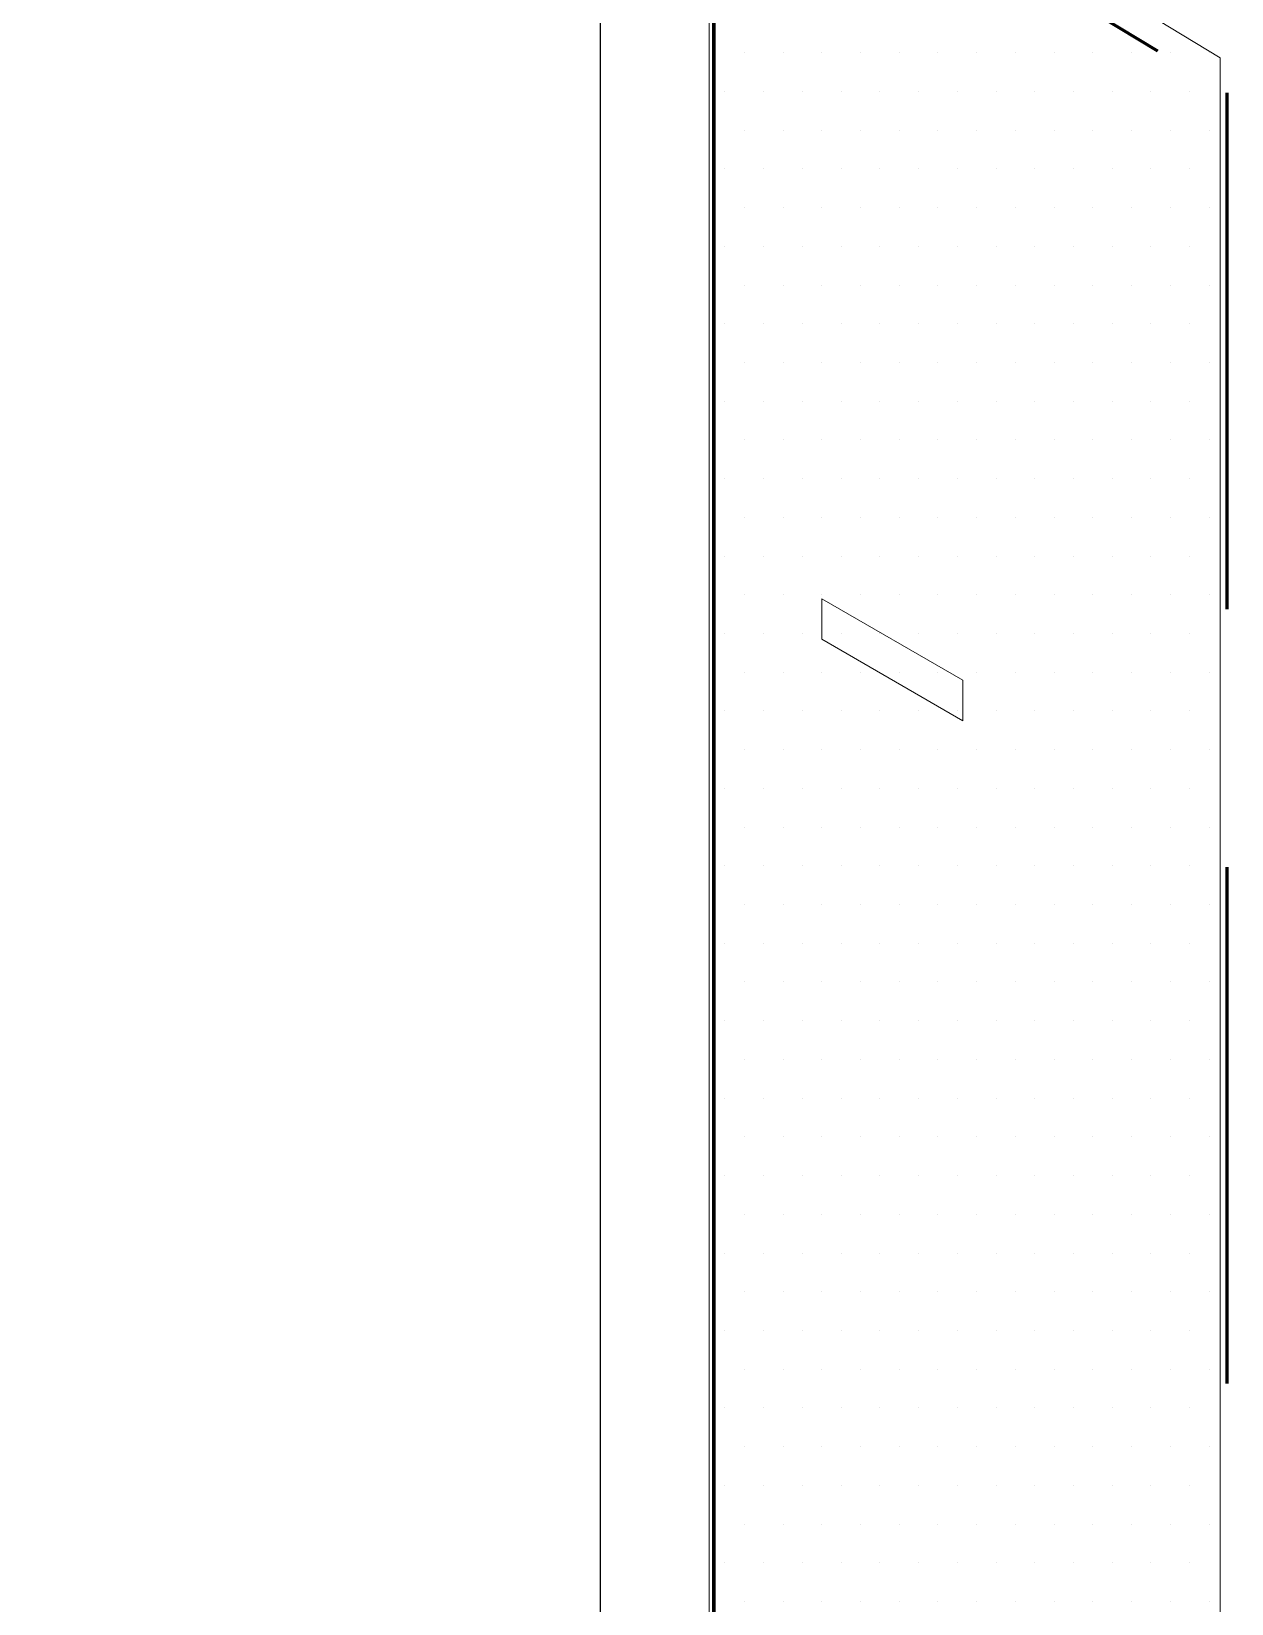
# Model space of a CAD drawing. Header units: inches. Extents: x -26 to 76, y -16 to 22.
# Drawn here: x 39.468 to 40.049, y 8.01 to 8.771 of the extents above; entities that cross this region are included whole.
import ezdxf

# ---------------------------------------------------------------- set-up
doc = ezdxf.new("R2010")
doc.units = ezdxf.units.IN
doc.header["$MEASUREMENT"] = 0
doc.linetypes.add('AI-Linetype-4', pattern=[0.375113, 0.250075, -0.125038])
doc.linetypes.add('AI-Linetype-6', pattern=[0.375113, 0.250075, -0.125038])
for name, color, linetype, lineweight in [('.ATI-HATCH', 7, 'Continuous', 0), ('G-ANNO-TTLB', 7, 'Continuous', 0), ('TYVEK', 7, 'Continuous', 0)]:
    doc.layers.add(name, color=color, linetype=linetype, lineweight=lineweight)

# ---------------------------------------------------------------- blocks, each defined once
blk = doc.blocks.new('Block_386')
at = {"layer": '.ATI-HATCH'}
blk.add_open_spline([(39.79607, 6.60118), (39.79607, 6.60118), (40.04355, 6.4512), (40.04355, 6.4512), (40.04355, 6.4512), (40.04355, 8.75849), (40.04355, 8.75849), (40.04355, 8.75849), (39.79607, 8.90847), (39.79607, 8.90847), (39.79607, 8.90847), (39.79607, 6.60118), (39.79607, 6.60118)], degree=3, knots=[0, 0, 0, 0, 1, 1, 1, 2, 2, 2, 3, 3, 3, 4, 4, 4, 4], dxfattribs=at)
at = {"layer": '.ATI-HATCH', "color": 8, "lineweight": 0, "true_color": 0x808080}
for points in [[(39.81309, 8.76093), (39.81309, 8.76093), (39.81309, 8.76093), (39.81309, 8.76093)], [(39.83184, 8.76093), (39.83184, 8.76093), (39.83184, 8.76093), (39.83184, 8.76093)], [(39.8506, 8.76093), (39.8506, 8.76093), (39.8506, 8.76093), (39.8506, 8.76093)], [(39.86935, 8.76093), (39.86935, 8.76093), (39.86935, 8.76093), (39.86935, 8.76093)], [(39.88811, 8.76093), (39.88811, 8.76093), (39.88811, 8.76093), (39.88811, 8.76093)], [(39.90687, 8.76093), (39.90687, 8.76093), (39.90687, 8.76093), (39.90687, 8.76093)], [(39.92562, 8.76093), (39.92562, 8.76093), (39.92562, 8.76093), (39.92562, 8.76093)], [(39.94438, 8.76093), (39.94438, 8.76093), (39.94438, 8.76093), (39.94438, 8.76093)], [(39.96313, 8.76093), (39.96313, 8.76093), (39.96313, 8.76093), (39.96313, 8.76093)], [(39.98189, 8.76093), (39.98189, 8.76093), (39.98189, 8.76093), (39.98189, 8.76093)], [(40.00064, 8.76093), (40.00064, 8.76093), (40.00064, 8.76093), (40.00064, 8.76093)], [(40.0194, 8.76093), (40.0194, 8.76093), (40.0194, 8.76093), (40.0194, 8.76093)], [(40.03816, 8.76093), (40.03816, 8.76093), (40.03816, 8.76093), (40.03816, 8.76093)], [(39.80371, 8.74218), (39.80371, 8.74218), (39.80371, 8.74218), (39.80371, 8.74218)], [(39.82247, 8.74218), (39.82247, 8.74218), (39.82247, 8.74218), (39.82247, 8.74218)], [(39.84122, 8.74218), (39.84122, 8.74218), (39.84122, 8.74218), (39.84122, 8.74218)], [(39.85998, 8.74218), (39.85998, 8.74218), (39.85998, 8.74218), (39.85998, 8.74218)], [(39.87873, 8.74218), (39.87873, 8.74218), (39.87873, 8.74218), (39.87873, 8.74218)], [(39.89749, 8.74218), (39.89749, 8.74218), (39.89749, 8.74218), (39.89749, 8.74218)], [(39.91624, 8.74218), (39.91624, 8.74218), (39.91624, 8.74218), (39.91624, 8.74218)], [(39.935, 8.74218), (39.935, 8.74218), (39.935, 8.74218), (39.935, 8.74218)], [(39.95376, 8.74218), (39.95376, 8.74218), (39.95376, 8.74218), (39.95376, 8.74218)], [(39.97251, 8.74218), (39.97251, 8.74218), (39.97251, 8.74218), (39.97251, 8.74218)], [(39.99127, 8.74218), (39.99127, 8.74218), (39.99127, 8.74218), (39.99127, 8.74218)], [(40.01002, 8.74218), (40.01002, 8.74218), (40.01002, 8.74218), (40.01002, 8.74218)], [(40.02878, 8.74218), (40.02878, 8.74218), (40.02878, 8.74218), (40.02878, 8.74218)], [(39.81309, 8.72342), (39.81309, 8.72342), (39.81309, 8.72342), (39.81309, 8.72342)], [(39.83184, 8.72342), (39.83184, 8.72342), (39.83184, 8.72342), (39.83184, 8.72342)], [(39.8506, 8.72342), (39.8506, 8.72342), (39.8506, 8.72342), (39.8506, 8.72342)], [(39.86935, 8.72342), (39.86935, 8.72342), (39.86935, 8.72342), (39.86935, 8.72342)], [(39.88811, 8.72342), (39.88811, 8.72342), (39.88811, 8.72342), (39.88811, 8.72342)], [(39.90687, 8.72342), (39.90687, 8.72342), (39.90687, 8.72342), (39.90687, 8.72342)], [(39.92562, 8.72342), (39.92562, 8.72342), (39.92562, 8.72342), (39.92562, 8.72342)], [(39.94438, 8.72342), (39.94438, 8.72342), (39.94438, 8.72342), (39.94438, 8.72342)], [(39.96313, 8.72342), (39.96313, 8.72342), (39.96313, 8.72342), (39.96313, 8.72342)], [(39.98189, 8.72342), (39.98189, 8.72342), (39.98189, 8.72342), (39.98189, 8.72342)], [(40.00064, 8.72342), (40.00064, 8.72342), (40.00064, 8.72342), (40.00064, 8.72342)], [(40.0194, 8.72342), (40.0194, 8.72342), (40.0194, 8.72342), (40.0194, 8.72342)], [(40.03816, 8.72342), (40.03816, 8.72342), (40.03816, 8.72342), (40.03816, 8.72342)], [(39.80371, 8.70467), (39.80371, 8.70467), (39.80371, 8.70467), (39.80371, 8.70467)], [(39.82247, 8.70467), (39.82247, 8.70467), (39.82247, 8.70467), (39.82247, 8.70467)], [(39.84122, 8.70467), (39.84122, 8.70467), (39.84122, 8.70467), (39.84122, 8.70467)], [(39.85998, 8.70467), (39.85998, 8.70467), (39.85998, 8.70467), (39.85998, 8.70467)], [(39.87873, 8.70467), (39.87873, 8.70467), (39.87873, 8.70467), (39.87873, 8.70467)], [(39.89749, 8.70467), (39.89749, 8.70467), (39.89749, 8.70467), (39.89749, 8.70467)], [(39.91624, 8.70467), (39.91624, 8.70467), (39.91624, 8.70467), (39.91624, 8.70467)], [(39.935, 8.70467), (39.935, 8.70467), (39.935, 8.70467), (39.935, 8.70467)], [(39.95376, 8.70467), (39.95376, 8.70467), (39.95376, 8.70467), (39.95376, 8.70467)], [(39.97251, 8.70467), (39.97251, 8.70467), (39.97251, 8.70467), (39.97251, 8.70467)], [(39.99127, 8.70467), (39.99127, 8.70467), (39.99127, 8.70467), (39.99127, 8.70467)], [(40.01002, 8.70467), (40.01002, 8.70467), (40.01002, 8.70467), (40.01002, 8.70467)], [(40.02878, 8.70467), (40.02878, 8.70467), (40.02878, 8.70467), (40.02878, 8.70467)], [(39.81309, 8.68591), (39.81309, 8.68591), (39.81309, 8.68591), (39.81309, 8.68591)], [(39.83184, 8.68591), (39.83184, 8.68591), (39.83184, 8.68591), (39.83184, 8.68591)], [(39.8506, 8.68591), (39.8506, 8.68591), (39.8506, 8.68591), (39.8506, 8.68591)], [(39.86935, 8.68591), (39.86935, 8.68591), (39.86935, 8.68591), (39.86935, 8.68591)], [(39.88811, 8.68591), (39.88811, 8.68591), (39.88811, 8.68591), (39.88811, 8.68591)], [(39.90687, 8.68591), (39.90687, 8.68591), (39.90687, 8.68591), (39.90687, 8.68591)], [(39.92562, 8.68591), (39.92562, 8.68591), (39.92562, 8.68591), (39.92562, 8.68591)], [(39.94438, 8.68591), (39.94438, 8.68591), (39.94438, 8.68591), (39.94438, 8.68591)], [(39.96313, 8.68591), (39.96313, 8.68591), (39.96313, 8.68591), (39.96313, 8.68591)], [(39.98189, 8.68591), (39.98189, 8.68591), (39.98189, 8.68591), (39.98189, 8.68591)], [(40.00064, 8.68591), (40.00064, 8.68591), (40.00064, 8.68591), (40.00064, 8.68591)], [(40.0194, 8.68591), (40.0194, 8.68591), (40.0194, 8.68591), (40.0194, 8.68591)], [(40.03816, 8.68591), (40.03816, 8.68591), (40.03816, 8.68591), (40.03816, 8.68591)], [(39.80371, 8.66715), (39.80371, 8.66715), (39.80371, 8.66715), (39.80371, 8.66715)], [(39.82247, 8.66715), (39.82247, 8.66715), (39.82247, 8.66715), (39.82247, 8.66715)], [(39.84122, 8.66715), (39.84122, 8.66715), (39.84122, 8.66715), (39.84122, 8.66715)], [(39.85998, 8.66715), (39.85998, 8.66715), (39.85998, 8.66715), (39.85998, 8.66715)], [(39.87873, 8.66715), (39.87873, 8.66715), (39.87873, 8.66715), (39.87873, 8.66715)], [(39.89749, 8.66715), (39.89749, 8.66715), (39.89749, 8.66715), (39.89749, 8.66715)], [(39.91624, 8.66715), (39.91624, 8.66715), (39.91624, 8.66715), (39.91624, 8.66715)], [(39.935, 8.66715), (39.935, 8.66715), (39.935, 8.66715), (39.935, 8.66715)], [(39.95376, 8.66715), (39.95376, 8.66715), (39.95376, 8.66715), (39.95376, 8.66715)], [(39.97251, 8.66715), (39.97251, 8.66715), (39.97251, 8.66715), (39.97251, 8.66715)], [(39.99127, 8.66715), (39.99127, 8.66715), (39.99127, 8.66715), (39.99127, 8.66715)], [(40.01002, 8.66715), (40.01002, 8.66715), (40.01002, 8.66715), (40.01002, 8.66715)], [(40.02878, 8.66715), (40.02878, 8.66715), (40.02878, 8.66715), (40.02878, 8.66715)], [(39.81309, 8.6484), (39.81309, 8.6484), (39.81309, 8.6484), (39.81309, 8.6484)], [(39.83184, 8.6484), (39.83184, 8.6484), (39.83184, 8.6484), (39.83184, 8.6484)], [(39.8506, 8.6484), (39.8506, 8.6484), (39.8506, 8.6484), (39.8506, 8.6484)], [(39.86935, 8.6484), (39.86935, 8.6484), (39.86935, 8.6484), (39.86935, 8.6484)], [(39.88811, 8.6484), (39.88811, 8.6484), (39.88811, 8.6484), (39.88811, 8.6484)], [(39.90687, 8.6484), (39.90687, 8.6484), (39.90687, 8.6484), (39.90687, 8.6484)], [(39.92562, 8.6484), (39.92562, 8.6484), (39.92562, 8.6484), (39.92562, 8.6484)], [(39.94438, 8.6484), (39.94438, 8.6484), (39.94438, 8.6484), (39.94438, 8.6484)], [(39.96313, 8.6484), (39.96313, 8.6484), (39.96313, 8.6484), (39.96313, 8.6484)], [(39.98189, 8.6484), (39.98189, 8.6484), (39.98189, 8.6484), (39.98189, 8.6484)], [(40.00064, 8.6484), (40.00064, 8.6484), (40.00064, 8.6484), (40.00064, 8.6484)], [(40.0194, 8.6484), (40.0194, 8.6484), (40.0194, 8.6484), (40.0194, 8.6484)], [(40.03816, 8.6484), (40.03816, 8.6484), (40.03816, 8.6484), (40.03816, 8.6484)], [(39.80371, 8.62964), (39.80371, 8.62964), (39.80371, 8.62964), (39.80371, 8.62964)], [(39.82247, 8.62964), (39.82247, 8.62964), (39.82247, 8.62964), (39.82247, 8.62964)], [(39.84122, 8.62964), (39.84122, 8.62964), (39.84122, 8.62964), (39.84122, 8.62964)], [(39.85998, 8.62964), (39.85998, 8.62964), (39.85998, 8.62964), (39.85998, 8.62964)], [(39.87873, 8.62964), (39.87873, 8.62964), (39.87873, 8.62964), (39.87873, 8.62964)], [(39.89749, 8.62964), (39.89749, 8.62964), (39.89749, 8.62964), (39.89749, 8.62964)], [(39.91624, 8.62964), (39.91624, 8.62964), (39.91624, 8.62964), (39.91624, 8.62964)], [(39.935, 8.62964), (39.935, 8.62964), (39.935, 8.62964), (39.935, 8.62964)], [(39.95376, 8.62964), (39.95376, 8.62964), (39.95376, 8.62964), (39.95376, 8.62964)], [(39.97251, 8.62964), (39.97251, 8.62964), (39.97251, 8.62964), (39.97251, 8.62964)], [(39.99127, 8.62964), (39.99127, 8.62964), (39.99127, 8.62964), (39.99127, 8.62964)], [(40.01002, 8.62964), (40.01002, 8.62964), (40.01002, 8.62964), (40.01002, 8.62964)], [(40.02878, 8.62964), (40.02878, 8.62964), (40.02878, 8.62964), (40.02878, 8.62964)], [(39.81309, 8.61089), (39.81309, 8.61089), (39.81309, 8.61089), (39.81309, 8.61089)], [(39.83184, 8.61089), (39.83184, 8.61089), (39.83184, 8.61089), (39.83184, 8.61089)], [(39.8506, 8.61089), (39.8506, 8.61089), (39.8506, 8.61089), (39.8506, 8.61089)], [(39.86935, 8.61089), (39.86935, 8.61089), (39.86935, 8.61089), (39.86935, 8.61089)], [(39.88811, 8.61089), (39.88811, 8.61089), (39.88811, 8.61089), (39.88811, 8.61089)], [(39.90687, 8.61089), (39.90687, 8.61089), (39.90687, 8.61089), (39.90687, 8.61089)], [(39.92562, 8.61089), (39.92562, 8.61089), (39.92562, 8.61089), (39.92562, 8.61089)], [(39.94438, 8.61089), (39.94438, 8.61089), (39.94438, 8.61089), (39.94438, 8.61089)], [(39.96313, 8.61089), (39.96313, 8.61089), (39.96313, 8.61089), (39.96313, 8.61089)], [(39.98189, 8.61089), (39.98189, 8.61089), (39.98189, 8.61089), (39.98189, 8.61089)], [(40.00064, 8.61089), (40.00064, 8.61089), (40.00064, 8.61089), (40.00064, 8.61089)], [(40.0194, 8.61089), (40.0194, 8.61089), (40.0194, 8.61089), (40.0194, 8.61089)], [(40.03816, 8.61089), (40.03816, 8.61089), (40.03816, 8.61089), (40.03816, 8.61089)], [(39.80371, 8.59213), (39.80371, 8.59213), (39.80371, 8.59213), (39.80371, 8.59213)], [(39.82247, 8.59213), (39.82247, 8.59213), (39.82247, 8.59213), (39.82247, 8.59213)], [(39.84122, 8.59213), (39.84122, 8.59213), (39.84122, 8.59213), (39.84122, 8.59213)], [(39.85998, 8.59213), (39.85998, 8.59213), (39.85998, 8.59213), (39.85998, 8.59213)], [(39.87873, 8.59213), (39.87873, 8.59213), (39.87873, 8.59213), (39.87873, 8.59213)], [(39.89749, 8.59213), (39.89749, 8.59213), (39.89749, 8.59213), (39.89749, 8.59213)], [(39.91624, 8.59213), (39.91624, 8.59213), (39.91624, 8.59213), (39.91624, 8.59213)], [(39.935, 8.59213), (39.935, 8.59213), (39.935, 8.59213), (39.935, 8.59213)], [(39.95376, 8.59213), (39.95376, 8.59213), (39.95376, 8.59213), (39.95376, 8.59213)], [(39.97251, 8.59213), (39.97251, 8.59213), (39.97251, 8.59213), (39.97251, 8.59213)], [(39.99127, 8.59213), (39.99127, 8.59213), (39.99127, 8.59213), (39.99127, 8.59213)], [(40.01002, 8.59213), (40.01002, 8.59213), (40.01002, 8.59213), (40.01002, 8.59213)], [(40.02878, 8.59213), (40.02878, 8.59213), (40.02878, 8.59213), (40.02878, 8.59213)], [(39.81309, 8.57338), (39.81309, 8.57338), (39.81309, 8.57338), (39.81309, 8.57338)], [(39.83184, 8.57338), (39.83184, 8.57338), (39.83184, 8.57338), (39.83184, 8.57338)], [(39.8506, 8.57338), (39.8506, 8.57338), (39.8506, 8.57338), (39.8506, 8.57338)], [(39.86935, 8.57338), (39.86935, 8.57338), (39.86935, 8.57338), (39.86935, 8.57338)], [(39.88811, 8.57338), (39.88811, 8.57338), (39.88811, 8.57338), (39.88811, 8.57338)], [(39.90687, 8.57338), (39.90687, 8.57338), (39.90687, 8.57338), (39.90687, 8.57338)], [(39.92562, 8.57338), (39.92562, 8.57338), (39.92562, 8.57338), (39.92562, 8.57338)], [(39.94438, 8.57338), (39.94438, 8.57338), (39.94438, 8.57338), (39.94438, 8.57338)], [(39.96313, 8.57338), (39.96313, 8.57338), (39.96313, 8.57338), (39.96313, 8.57338)], [(39.98189, 8.57338), (39.98189, 8.57338), (39.98189, 8.57338), (39.98189, 8.57338)], [(40.00064, 8.57338), (40.00064, 8.57338), (40.00064, 8.57338), (40.00064, 8.57338)], [(40.0194, 8.57338), (40.0194, 8.57338), (40.0194, 8.57338), (40.0194, 8.57338)], [(40.03816, 8.57338), (40.03816, 8.57338), (40.03816, 8.57338), (40.03816, 8.57338)], [(39.80371, 8.55462), (39.80371, 8.55462), (39.80371, 8.55462), (39.80371, 8.55462)], [(39.82247, 8.55462), (39.82247, 8.55462), (39.82247, 8.55462), (39.82247, 8.55462)], [(39.84122, 8.55462), (39.84122, 8.55462), (39.84122, 8.55462), (39.84122, 8.55462)], [(39.85998, 8.55462), (39.85998, 8.55462), (39.85998, 8.55462), (39.85998, 8.55462)], [(39.87873, 8.55462), (39.87873, 8.55462), (39.87873, 8.55462), (39.87873, 8.55462)], [(39.89749, 8.55462), (39.89749, 8.55462), (39.89749, 8.55462), (39.89749, 8.55462)], [(39.91624, 8.55462), (39.91624, 8.55462), (39.91624, 8.55462), (39.91624, 8.55462)], [(39.935, 8.55462), (39.935, 8.55462), (39.935, 8.55462), (39.935, 8.55462)], [(39.95376, 8.55462), (39.95376, 8.55462), (39.95376, 8.55462), (39.95376, 8.55462)], [(39.97251, 8.55462), (39.97251, 8.55462), (39.97251, 8.55462), (39.97251, 8.55462)], [(39.99127, 8.55462), (39.99127, 8.55462), (39.99127, 8.55462), (39.99127, 8.55462)], [(40.01002, 8.55462), (40.01002, 8.55462), (40.01002, 8.55462), (40.01002, 8.55462)], [(40.02878, 8.55462), (40.02878, 8.55462), (40.02878, 8.55462), (40.02878, 8.55462)], [(39.81309, 8.53587), (39.81309, 8.53587), (39.81309, 8.53587), (39.81309, 8.53587)], [(39.83184, 8.53587), (39.83184, 8.53587), (39.83184, 8.53587), (39.83184, 8.53587)], [(39.8506, 8.53587), (39.8506, 8.53587), (39.8506, 8.53587), (39.8506, 8.53587)], [(39.86935, 8.53587), (39.86935, 8.53587), (39.86935, 8.53587), (39.86935, 8.53587)], [(39.88811, 8.53587), (39.88811, 8.53587), (39.88811, 8.53587), (39.88811, 8.53587)], [(39.90687, 8.53587), (39.90687, 8.53587), (39.90687, 8.53587), (39.90687, 8.53587)], [(39.92562, 8.53587), (39.92562, 8.53587), (39.92562, 8.53587), (39.92562, 8.53587)], [(39.94438, 8.53587), (39.94438, 8.53587), (39.94438, 8.53587), (39.94438, 8.53587)], [(39.96313, 8.53587), (39.96313, 8.53587), (39.96313, 8.53587), (39.96313, 8.53587)], [(39.98189, 8.53587), (39.98189, 8.53587), (39.98189, 8.53587), (39.98189, 8.53587)], [(40.00064, 8.53587), (40.00064, 8.53587), (40.00064, 8.53587), (40.00064, 8.53587)], [(40.0194, 8.53587), (40.0194, 8.53587), (40.0194, 8.53587), (40.0194, 8.53587)], [(40.03816, 8.53587), (40.03816, 8.53587), (40.03816, 8.53587), (40.03816, 8.53587)], [(39.80371, 8.51711), (39.80371, 8.51711), (39.80371, 8.51711), (39.80371, 8.51711)], [(39.82247, 8.51711), (39.82247, 8.51711), (39.82247, 8.51711), (39.82247, 8.51711)], [(39.84122, 8.51711), (39.84122, 8.51711), (39.84122, 8.51711), (39.84122, 8.51711)], [(39.85998, 8.51711), (39.85998, 8.51711), (39.85998, 8.51711), (39.85998, 8.51711)], [(39.87873, 8.51711), (39.87873, 8.51711), (39.87873, 8.51711), (39.87873, 8.51711)], [(39.89749, 8.51711), (39.89749, 8.51711), (39.89749, 8.51711), (39.89749, 8.51711)], [(39.91624, 8.51711), (39.91624, 8.51711), (39.91624, 8.51711), (39.91624, 8.51711)], [(39.935, 8.51711), (39.935, 8.51711), (39.935, 8.51711), (39.935, 8.51711)], [(39.95376, 8.51711), (39.95376, 8.51711), (39.95376, 8.51711), (39.95376, 8.51711)], [(39.97251, 8.51711), (39.97251, 8.51711), (39.97251, 8.51711), (39.97251, 8.51711)], [(39.99127, 8.51711), (39.99127, 8.51711), (39.99127, 8.51711), (39.99127, 8.51711)], [(40.01002, 8.51711), (40.01002, 8.51711), (40.01002, 8.51711), (40.01002, 8.51711)], [(40.02878, 8.51711), (40.02878, 8.51711), (40.02878, 8.51711), (40.02878, 8.51711)], [(39.81309, 8.49835), (39.81309, 8.49835), (39.81309, 8.49835), (39.81309, 8.49835)], [(39.83184, 8.49835), (39.83184, 8.49835), (39.83184, 8.49835), (39.83184, 8.49835)], [(39.8506, 8.49835), (39.8506, 8.49835), (39.8506, 8.49835), (39.8506, 8.49835)], [(39.86935, 8.49835), (39.86935, 8.49835), (39.86935, 8.49835), (39.86935, 8.49835)], [(39.88811, 8.49835), (39.88811, 8.49835), (39.88811, 8.49835), (39.88811, 8.49835)], [(39.90687, 8.49835), (39.90687, 8.49835), (39.90687, 8.49835), (39.90687, 8.49835)], [(39.92562, 8.49835), (39.92562, 8.49835), (39.92562, 8.49835), (39.92562, 8.49835)], [(39.94438, 8.49835), (39.94438, 8.49835), (39.94438, 8.49835), (39.94438, 8.49835)], [(39.96313, 8.49835), (39.96313, 8.49835), (39.96313, 8.49835), (39.96313, 8.49835)], [(39.98189, 8.49835), (39.98189, 8.49835), (39.98189, 8.49835), (39.98189, 8.49835)], [(40.00064, 8.49835), (40.00064, 8.49835), (40.00064, 8.49835), (40.00064, 8.49835)], [(40.0194, 8.49835), (40.0194, 8.49835), (40.0194, 8.49835), (40.0194, 8.49835)], [(40.03816, 8.49835), (40.03816, 8.49835), (40.03816, 8.49835), (40.03816, 8.49835)], [(39.80371, 8.4796), (39.80371, 8.4796), (39.80371, 8.4796), (39.80371, 8.4796)], [(39.82247, 8.4796), (39.82247, 8.4796), (39.82247, 8.4796), (39.82247, 8.4796)], [(39.84122, 8.4796), (39.84122, 8.4796), (39.84122, 8.4796), (39.84122, 8.4796)], [(39.85998, 8.4796), (39.85998, 8.4796), (39.85998, 8.4796), (39.85998, 8.4796)], [(39.87873, 8.4796), (39.87873, 8.4796), (39.87873, 8.4796), (39.87873, 8.4796)], [(39.89749, 8.4796), (39.89749, 8.4796), (39.89749, 8.4796), (39.89749, 8.4796)], [(39.91624, 8.4796), (39.91624, 8.4796), (39.91624, 8.4796), (39.91624, 8.4796)], [(39.935, 8.4796), (39.935, 8.4796), (39.935, 8.4796), (39.935, 8.4796)], [(39.95376, 8.4796), (39.95376, 8.4796), (39.95376, 8.4796), (39.95376, 8.4796)], [(39.97251, 8.4796), (39.97251, 8.4796), (39.97251, 8.4796), (39.97251, 8.4796)], [(39.99127, 8.4796), (39.99127, 8.4796), (39.99127, 8.4796), (39.99127, 8.4796)], [(40.01002, 8.4796), (40.01002, 8.4796), (40.01002, 8.4796), (40.01002, 8.4796)], [(40.02878, 8.4796), (40.02878, 8.4796), (40.02878, 8.4796), (40.02878, 8.4796)], [(39.81309, 8.46084), (39.81309, 8.46084), (39.81309, 8.46084), (39.81309, 8.46084)], [(39.83184, 8.46084), (39.83184, 8.46084), (39.83184, 8.46084), (39.83184, 8.46084)], [(39.8506, 8.46084), (39.8506, 8.46084), (39.8506, 8.46084), (39.8506, 8.46084)], [(39.86935, 8.46084), (39.86935, 8.46084), (39.86935, 8.46084), (39.86935, 8.46084)], [(39.88811, 8.46084), (39.88811, 8.46084), (39.88811, 8.46084), (39.88811, 8.46084)], [(39.90687, 8.46084), (39.90687, 8.46084), (39.90687, 8.46084), (39.90687, 8.46084)], [(39.92562, 8.46084), (39.92562, 8.46084), (39.92562, 8.46084), (39.92562, 8.46084)], [(39.94438, 8.46084), (39.94438, 8.46084), (39.94438, 8.46084), (39.94438, 8.46084)], [(39.96313, 8.46084), (39.96313, 8.46084), (39.96313, 8.46084), (39.96313, 8.46084)], [(39.98189, 8.46084), (39.98189, 8.46084), (39.98189, 8.46084), (39.98189, 8.46084)], [(40.00064, 8.46084), (40.00064, 8.46084), (40.00064, 8.46084), (40.00064, 8.46084)], [(40.0194, 8.46084), (40.0194, 8.46084), (40.0194, 8.46084), (40.0194, 8.46084)], [(40.03816, 8.46084), (40.03816, 8.46084), (40.03816, 8.46084), (40.03816, 8.46084)], [(39.80371, 8.44209), (39.80371, 8.44209), (39.80371, 8.44209), (39.80371, 8.44209)], [(39.82247, 8.44209), (39.82247, 8.44209), (39.82247, 8.44209), (39.82247, 8.44209)], [(39.84122, 8.44209), (39.84122, 8.44209), (39.84122, 8.44209), (39.84122, 8.44209)], [(39.85998, 8.44209), (39.85998, 8.44209), (39.85998, 8.44209), (39.85998, 8.44209)], [(39.87873, 8.44209), (39.87873, 8.44209), (39.87873, 8.44209), (39.87873, 8.44209)], [(39.89749, 8.44209), (39.89749, 8.44209), (39.89749, 8.44209), (39.89749, 8.44209)], [(39.91624, 8.44209), (39.91624, 8.44209), (39.91624, 8.44209), (39.91624, 8.44209)], [(39.935, 8.44209), (39.935, 8.44209), (39.935, 8.44209), (39.935, 8.44209)], [(39.95376, 8.44209), (39.95376, 8.44209), (39.95376, 8.44209), (39.95376, 8.44209)], [(39.97251, 8.44209), (39.97251, 8.44209), (39.97251, 8.44209), (39.97251, 8.44209)], [(39.99127, 8.44209), (39.99127, 8.44209), (39.99127, 8.44209), (39.99127, 8.44209)], [(40.01002, 8.44209), (40.01002, 8.44209), (40.01002, 8.44209), (40.01002, 8.44209)], [(40.02878, 8.44209), (40.02878, 8.44209), (40.02878, 8.44209), (40.02878, 8.44209)], [(39.81309, 8.42333), (39.81309, 8.42333), (39.81309, 8.42333), (39.81309, 8.42333)], [(39.83184, 8.42333), (39.83184, 8.42333), (39.83184, 8.42333), (39.83184, 8.42333)], [(39.8506, 8.42333), (39.8506, 8.42333), (39.8506, 8.42333), (39.8506, 8.42333)], [(39.86935, 8.42333), (39.86935, 8.42333), (39.86935, 8.42333), (39.86935, 8.42333)], [(39.88811, 8.42333), (39.88811, 8.42333), (39.88811, 8.42333), (39.88811, 8.42333)], [(39.90687, 8.42333), (39.90687, 8.42333), (39.90687, 8.42333), (39.90687, 8.42333)], [(39.92562, 8.42333), (39.92562, 8.42333), (39.92562, 8.42333), (39.92562, 8.42333)], [(39.94438, 8.42333), (39.94438, 8.42333), (39.94438, 8.42333), (39.94438, 8.42333)], [(39.96313, 8.42333), (39.96313, 8.42333), (39.96313, 8.42333), (39.96313, 8.42333)], [(39.98189, 8.42333), (39.98189, 8.42333), (39.98189, 8.42333), (39.98189, 8.42333)], [(40.00064, 8.42333), (40.00064, 8.42333), (40.00064, 8.42333), (40.00064, 8.42333)], [(40.0194, 8.42333), (40.0194, 8.42333), (40.0194, 8.42333), (40.0194, 8.42333)], [(40.03816, 8.42333), (40.03816, 8.42333), (40.03816, 8.42333), (40.03816, 8.42333)], [(39.80371, 8.40458), (39.80371, 8.40458), (39.80371, 8.40458), (39.80371, 8.40458)], [(39.82247, 8.40458), (39.82247, 8.40458), (39.82247, 8.40458), (39.82247, 8.40458)], [(39.84122, 8.40458), (39.84122, 8.40458), (39.84122, 8.40458), (39.84122, 8.40458)], [(39.85998, 8.40458), (39.85998, 8.40458), (39.85998, 8.40458), (39.85998, 8.40458)], [(39.87873, 8.40458), (39.87873, 8.40458), (39.87873, 8.40458), (39.87873, 8.40458)], [(39.89749, 8.40458), (39.89749, 8.40458), (39.89749, 8.40458), (39.89749, 8.40458)], [(39.91624, 8.40458), (39.91624, 8.40458), (39.91624, 8.40458), (39.91624, 8.40458)], [(39.935, 8.40458), (39.935, 8.40458), (39.935, 8.40458), (39.935, 8.40458)], [(39.95376, 8.40458), (39.95376, 8.40458), (39.95376, 8.40458), (39.95376, 8.40458)], [(39.97251, 8.40458), (39.97251, 8.40458), (39.97251, 8.40458), (39.97251, 8.40458)], [(39.99127, 8.40458), (39.99127, 8.40458), (39.99127, 8.40458), (39.99127, 8.40458)], [(40.01002, 8.40458), (40.01002, 8.40458), (40.01002, 8.40458), (40.01002, 8.40458)], [(40.02878, 8.40458), (40.02878, 8.40458), (40.02878, 8.40458), (40.02878, 8.40458)], [(39.81309, 8.38582), (39.81309, 8.38582), (39.81309, 8.38582), (39.81309, 8.38582)], [(39.83184, 8.38582), (39.83184, 8.38582), (39.83184, 8.38582), (39.83184, 8.38582)], [(39.8506, 8.38582), (39.8506, 8.38582), (39.8506, 8.38582), (39.8506, 8.38582)], [(39.86935, 8.38582), (39.86935, 8.38582), (39.86935, 8.38582), (39.86935, 8.38582)], [(39.88811, 8.38582), (39.88811, 8.38582), (39.88811, 8.38582), (39.88811, 8.38582)], [(39.90687, 8.38582), (39.90687, 8.38582), (39.90687, 8.38582), (39.90687, 8.38582)], [(39.92562, 8.38582), (39.92562, 8.38582), (39.92562, 8.38582), (39.92562, 8.38582)], [(39.94438, 8.38582), (39.94438, 8.38582), (39.94438, 8.38582), (39.94438, 8.38582)], [(39.96313, 8.38582), (39.96313, 8.38582), (39.96313, 8.38582), (39.96313, 8.38582)], [(39.98189, 8.38582), (39.98189, 8.38582), (39.98189, 8.38582), (39.98189, 8.38582)], [(40.00064, 8.38582), (40.00064, 8.38582), (40.00064, 8.38582), (40.00064, 8.38582)], [(40.0194, 8.38582), (40.0194, 8.38582), (40.0194, 8.38582), (40.0194, 8.38582)], [(40.03816, 8.38582), (40.03816, 8.38582), (40.03816, 8.38582), (40.03816, 8.38582)], [(39.80371, 8.36706), (39.80371, 8.36706), (39.80371, 8.36706), (39.80371, 8.36706)], [(39.82247, 8.36706), (39.82247, 8.36706), (39.82247, 8.36706), (39.82247, 8.36706)], [(39.84122, 8.36706), (39.84122, 8.36706), (39.84122, 8.36706), (39.84122, 8.36706)], [(39.85998, 8.36706), (39.85998, 8.36706), (39.85998, 8.36706), (39.85998, 8.36706)], [(39.87873, 8.36706), (39.87873, 8.36706), (39.87873, 8.36706), (39.87873, 8.36706)], [(39.89749, 8.36706), (39.89749, 8.36706), (39.89749, 8.36706), (39.89749, 8.36706)], [(39.91624, 8.36706), (39.91624, 8.36706), (39.91624, 8.36706), (39.91624, 8.36706)], [(39.935, 8.36706), (39.935, 8.36706), (39.935, 8.36706), (39.935, 8.36706)], [(39.95376, 8.36706), (39.95376, 8.36706), (39.95376, 8.36706), (39.95376, 8.36706)], [(39.97251, 8.36706), (39.97251, 8.36706), (39.97251, 8.36706), (39.97251, 8.36706)], [(39.99127, 8.36706), (39.99127, 8.36706), (39.99127, 8.36706), (39.99127, 8.36706)], [(40.01002, 8.36706), (40.01002, 8.36706), (40.01002, 8.36706), (40.01002, 8.36706)], [(40.02878, 8.36706), (40.02878, 8.36706), (40.02878, 8.36706), (40.02878, 8.36706)], [(39.81309, 8.34831), (39.81309, 8.34831), (39.81309, 8.34831), (39.81309, 8.34831)], [(39.83184, 8.34831), (39.83184, 8.34831), (39.83184, 8.34831), (39.83184, 8.34831)], [(39.8506, 8.34831), (39.8506, 8.34831), (39.8506, 8.34831), (39.8506, 8.34831)], [(39.86935, 8.34831), (39.86935, 8.34831), (39.86935, 8.34831), (39.86935, 8.34831)], [(39.88811, 8.34831), (39.88811, 8.34831), (39.88811, 8.34831), (39.88811, 8.34831)], [(39.90687, 8.34831), (39.90687, 8.34831), (39.90687, 8.34831), (39.90687, 8.34831)], [(39.92562, 8.34831), (39.92562, 8.34831), (39.92562, 8.34831), (39.92562, 8.34831)], [(39.94438, 8.34831), (39.94438, 8.34831), (39.94438, 8.34831), (39.94438, 8.34831)], [(39.96313, 8.34831), (39.96313, 8.34831), (39.96313, 8.34831), (39.96313, 8.34831)], [(39.98189, 8.34831), (39.98189, 8.34831), (39.98189, 8.34831), (39.98189, 8.34831)], [(40.00064, 8.34831), (40.00064, 8.34831), (40.00064, 8.34831), (40.00064, 8.34831)], [(40.0194, 8.34831), (40.0194, 8.34831), (40.0194, 8.34831), (40.0194, 8.34831)], [(40.03816, 8.34831), (40.03816, 8.34831), (40.03816, 8.34831), (40.03816, 8.34831)], [(39.80371, 8.32955), (39.80371, 8.32955), (39.80371, 8.32955), (39.80371, 8.32955)], [(39.82247, 8.32955), (39.82247, 8.32955), (39.82247, 8.32955), (39.82247, 8.32955)], [(39.84122, 8.32955), (39.84122, 8.32955), (39.84122, 8.32955), (39.84122, 8.32955)], [(39.85998, 8.32955), (39.85998, 8.32955), (39.85998, 8.32955), (39.85998, 8.32955)], [(39.87873, 8.32955), (39.87873, 8.32955), (39.87873, 8.32955), (39.87873, 8.32955)], [(39.89749, 8.32955), (39.89749, 8.32955), (39.89749, 8.32955), (39.89749, 8.32955)], [(39.91624, 8.32955), (39.91624, 8.32955), (39.91624, 8.32955), (39.91624, 8.32955)], [(39.935, 8.32955), (39.935, 8.32955), (39.935, 8.32955), (39.935, 8.32955)], [(39.95376, 8.32955), (39.95376, 8.32955), (39.95376, 8.32955), (39.95376, 8.32955)], [(39.97251, 8.32955), (39.97251, 8.32955), (39.97251, 8.32955), (39.97251, 8.32955)], [(39.99127, 8.32955), (39.99127, 8.32955), (39.99127, 8.32955), (39.99127, 8.32955)], [(40.01002, 8.32955), (40.01002, 8.32955), (40.01002, 8.32955), (40.01002, 8.32955)], [(40.02878, 8.32955), (40.02878, 8.32955), (40.02878, 8.32955), (40.02878, 8.32955)], [(39.81309, 8.3108), (39.81309, 8.3108), (39.81309, 8.3108), (39.81309, 8.3108)], [(39.83184, 8.3108), (39.83184, 8.3108), (39.83184, 8.3108), (39.83184, 8.3108)], [(39.8506, 8.3108), (39.8506, 8.3108), (39.8506, 8.3108), (39.8506, 8.3108)], [(39.86935, 8.3108), (39.86935, 8.3108), (39.86935, 8.3108), (39.86935, 8.3108)], [(39.88811, 8.3108), (39.88811, 8.3108), (39.88811, 8.3108), (39.88811, 8.3108)], [(39.90687, 8.3108), (39.90687, 8.3108), (39.90687, 8.3108), (39.90687, 8.3108)], [(39.92562, 8.3108), (39.92562, 8.3108), (39.92562, 8.3108), (39.92562, 8.3108)], [(39.94438, 8.3108), (39.94438, 8.3108), (39.94438, 8.3108), (39.94438, 8.3108)], [(39.96313, 8.3108), (39.96313, 8.3108), (39.96313, 8.3108), (39.96313, 8.3108)], [(39.98189, 8.3108), (39.98189, 8.3108), (39.98189, 8.3108), (39.98189, 8.3108)], [(40.00064, 8.3108), (40.00064, 8.3108), (40.00064, 8.3108), (40.00064, 8.3108)], [(40.0194, 8.3108), (40.0194, 8.3108), (40.0194, 8.3108), (40.0194, 8.3108)], [(40.03816, 8.3108), (40.03816, 8.3108), (40.03816, 8.3108), (40.03816, 8.3108)], [(39.80371, 8.29204), (39.80371, 8.29204), (39.80371, 8.29204), (39.80371, 8.29204)], [(39.82247, 8.29204), (39.82247, 8.29204), (39.82247, 8.29204), (39.82247, 8.29204)], [(39.84122, 8.29204), (39.84122, 8.29204), (39.84122, 8.29204), (39.84122, 8.29204)], [(39.85998, 8.29204), (39.85998, 8.29204), (39.85998, 8.29204), (39.85998, 8.29204)], [(39.87873, 8.29204), (39.87873, 8.29204), (39.87873, 8.29204), (39.87873, 8.29204)], [(39.89749, 8.29204), (39.89749, 8.29204), (39.89749, 8.29204), (39.89749, 8.29204)], [(39.91624, 8.29204), (39.91624, 8.29204), (39.91624, 8.29204), (39.91624, 8.29204)], [(39.935, 8.29204), (39.935, 8.29204), (39.935, 8.29204), (39.935, 8.29204)], [(39.95376, 8.29204), (39.95376, 8.29204), (39.95376, 8.29204), (39.95376, 8.29204)], [(39.97251, 8.29204), (39.97251, 8.29204), (39.97251, 8.29204), (39.97251, 8.29204)], [(39.99127, 8.29204), (39.99127, 8.29204), (39.99127, 8.29204), (39.99127, 8.29204)], [(40.01002, 8.29204), (40.01002, 8.29204), (40.01002, 8.29204), (40.01002, 8.29204)], [(40.02878, 8.29204), (40.02878, 8.29204), (40.02878, 8.29204), (40.02878, 8.29204)], [(39.81309, 8.27329), (39.81309, 8.27329), (39.81309, 8.27329), (39.81309, 8.27329)], [(39.83184, 8.27329), (39.83184, 8.27329), (39.83184, 8.27329), (39.83184, 8.27329)], [(39.8506, 8.27329), (39.8506, 8.27329), (39.8506, 8.27329), (39.8506, 8.27329)], [(39.86935, 8.27329), (39.86935, 8.27329), (39.86935, 8.27329), (39.86935, 8.27329)], [(39.88811, 8.27329), (39.88811, 8.27329), (39.88811, 8.27329), (39.88811, 8.27329)], [(39.90687, 8.27329), (39.90687, 8.27329), (39.90687, 8.27329), (39.90687, 8.27329)], [(39.92562, 8.27329), (39.92562, 8.27329), (39.92562, 8.27329), (39.92562, 8.27329)], [(39.94438, 8.27329), (39.94438, 8.27329), (39.94438, 8.27329), (39.94438, 8.27329)], [(39.96313, 8.27329), (39.96313, 8.27329), (39.96313, 8.27329), (39.96313, 8.27329)], [(39.98189, 8.27329), (39.98189, 8.27329), (39.98189, 8.27329), (39.98189, 8.27329)], [(40.00064, 8.27329), (40.00064, 8.27329), (40.00064, 8.27329), (40.00064, 8.27329)], [(40.0194, 8.27329), (40.0194, 8.27329), (40.0194, 8.27329), (40.0194, 8.27329)], [(40.03816, 8.27329), (40.03816, 8.27329), (40.03816, 8.27329), (40.03816, 8.27329)], [(39.80371, 8.25453), (39.80371, 8.25453), (39.80371, 8.25453), (39.80371, 8.25453)], [(39.82247, 8.25453), (39.82247, 8.25453), (39.82247, 8.25453), (39.82247, 8.25453)], [(39.84122, 8.25453), (39.84122, 8.25453), (39.84122, 8.25453), (39.84122, 8.25453)], [(39.85998, 8.25453), (39.85998, 8.25453), (39.85998, 8.25453), (39.85998, 8.25453)], [(39.87873, 8.25453), (39.87873, 8.25453), (39.87873, 8.25453), (39.87873, 8.25453)], [(39.89749, 8.25453), (39.89749, 8.25453), (39.89749, 8.25453), (39.89749, 8.25453)], [(39.91624, 8.25453), (39.91624, 8.25453), (39.91624, 8.25453), (39.91624, 8.25453)], [(39.935, 8.25453), (39.935, 8.25453), (39.935, 8.25453), (39.935, 8.25453)], [(39.95376, 8.25453), (39.95376, 8.25453), (39.95376, 8.25453), (39.95376, 8.25453)], [(39.97251, 8.25453), (39.97251, 8.25453), (39.97251, 8.25453), (39.97251, 8.25453)], [(39.99127, 8.25453), (39.99127, 8.25453), (39.99127, 8.25453), (39.99127, 8.25453)], [(40.01002, 8.25453), (40.01002, 8.25453), (40.01002, 8.25453), (40.01002, 8.25453)], [(40.02878, 8.25453), (40.02878, 8.25453), (40.02878, 8.25453), (40.02878, 8.25453)], [(39.81309, 8.23577), (39.81309, 8.23577), (39.81309, 8.23577), (39.81309, 8.23577)], [(39.83184, 8.23577), (39.83184, 8.23577), (39.83184, 8.23577), (39.83184, 8.23577)], [(39.8506, 8.23577), (39.8506, 8.23577), (39.8506, 8.23577), (39.8506, 8.23577)], [(39.86935, 8.23577), (39.86935, 8.23577), (39.86935, 8.23577), (39.86935, 8.23577)], [(39.88811, 8.23577), (39.88811, 8.23577), (39.88811, 8.23577), (39.88811, 8.23577)], [(39.90687, 8.23577), (39.90687, 8.23577), (39.90687, 8.23577), (39.90687, 8.23577)], [(39.92562, 8.23577), (39.92562, 8.23577), (39.92562, 8.23577), (39.92562, 8.23577)], [(39.94438, 8.23577), (39.94438, 8.23577), (39.94438, 8.23577), (39.94438, 8.23577)], [(39.96313, 8.23577), (39.96313, 8.23577), (39.96313, 8.23577), (39.96313, 8.23577)], [(39.98189, 8.23577), (39.98189, 8.23577), (39.98189, 8.23577), (39.98189, 8.23577)], [(40.00064, 8.23577), (40.00064, 8.23577), (40.00064, 8.23577), (40.00064, 8.23577)], [(40.0194, 8.23577), (40.0194, 8.23577), (40.0194, 8.23577), (40.0194, 8.23577)], [(40.03816, 8.23577), (40.03816, 8.23577), (40.03816, 8.23577), (40.03816, 8.23577)], [(39.80371, 8.21702), (39.80371, 8.21702), (39.80371, 8.21702), (39.80371, 8.21702)], [(39.82247, 8.21702), (39.82247, 8.21702), (39.82247, 8.21702), (39.82247, 8.21702)], [(39.84122, 8.21702), (39.84122, 8.21702), (39.84122, 8.21702), (39.84122, 8.21702)], [(39.85998, 8.21702), (39.85998, 8.21702), (39.85998, 8.21702), (39.85998, 8.21702)], [(39.87873, 8.21702), (39.87873, 8.21702), (39.87873, 8.21702), (39.87873, 8.21702)], [(39.89749, 8.21702), (39.89749, 8.21702), (39.89749, 8.21702), (39.89749, 8.21702)], [(39.91624, 8.21702), (39.91624, 8.21702), (39.91624, 8.21702), (39.91624, 8.21702)], [(39.935, 8.21702), (39.935, 8.21702), (39.935, 8.21702), (39.935, 8.21702)], [(39.95376, 8.21702), (39.95376, 8.21702), (39.95376, 8.21702), (39.95376, 8.21702)], [(39.97251, 8.21702), (39.97251, 8.21702), (39.97251, 8.21702), (39.97251, 8.21702)], [(39.99127, 8.21702), (39.99127, 8.21702), (39.99127, 8.21702), (39.99127, 8.21702)], [(40.01002, 8.21702), (40.01002, 8.21702), (40.01002, 8.21702), (40.01002, 8.21702)], [(40.02878, 8.21702), (40.02878, 8.21702), (40.02878, 8.21702), (40.02878, 8.21702)], [(39.81309, 8.19826), (39.81309, 8.19826), (39.81309, 8.19826), (39.81309, 8.19826)], [(39.83184, 8.19826), (39.83184, 8.19826), (39.83184, 8.19826), (39.83184, 8.19826)], [(39.8506, 8.19826), (39.8506, 8.19826), (39.8506, 8.19826), (39.8506, 8.19826)], [(39.86935, 8.19826), (39.86935, 8.19826), (39.86935, 8.19826), (39.86935, 8.19826)], [(39.88811, 8.19826), (39.88811, 8.19826), (39.88811, 8.19826), (39.88811, 8.19826)], [(39.90687, 8.19826), (39.90687, 8.19826), (39.90687, 8.19826), (39.90687, 8.19826)], [(39.92562, 8.19826), (39.92562, 8.19826), (39.92562, 8.19826), (39.92562, 8.19826)], [(39.94438, 8.19826), (39.94438, 8.19826), (39.94438, 8.19826), (39.94438, 8.19826)], [(39.96313, 8.19826), (39.96313, 8.19826), (39.96313, 8.19826), (39.96313, 8.19826)], [(39.98189, 8.19826), (39.98189, 8.19826), (39.98189, 8.19826), (39.98189, 8.19826)], [(40.00064, 8.19826), (40.00064, 8.19826), (40.00064, 8.19826), (40.00064, 8.19826)], [(40.0194, 8.19826), (40.0194, 8.19826), (40.0194, 8.19826), (40.0194, 8.19826)], [(40.03816, 8.19826), (40.03816, 8.19826), (40.03816, 8.19826), (40.03816, 8.19826)], [(39.80371, 8.17951), (39.80371, 8.17951), (39.80371, 8.17951), (39.80371, 8.17951)], [(39.82247, 8.17951), (39.82247, 8.17951), (39.82247, 8.17951), (39.82247, 8.17951)], [(39.84122, 8.17951), (39.84122, 8.17951), (39.84122, 8.17951), (39.84122, 8.17951)], [(39.85998, 8.17951), (39.85998, 8.17951), (39.85998, 8.17951), (39.85998, 8.17951)], [(39.87873, 8.17951), (39.87873, 8.17951), (39.87873, 8.17951), (39.87873, 8.17951)], [(39.89749, 8.17951), (39.89749, 8.17951), (39.89749, 8.17951), (39.89749, 8.17951)], [(39.91624, 8.17951), (39.91624, 8.17951), (39.91624, 8.17951), (39.91624, 8.17951)], [(39.935, 8.17951), (39.935, 8.17951), (39.935, 8.17951), (39.935, 8.17951)], [(39.95376, 8.17951), (39.95376, 8.17951), (39.95376, 8.17951), (39.95376, 8.17951)], [(39.97251, 8.17951), (39.97251, 8.17951), (39.97251, 8.17951), (39.97251, 8.17951)], [(39.99127, 8.17951), (39.99127, 8.17951), (39.99127, 8.17951), (39.99127, 8.17951)], [(40.01002, 8.17951), (40.01002, 8.17951), (40.01002, 8.17951), (40.01002, 8.17951)], [(40.02878, 8.17951), (40.02878, 8.17951), (40.02878, 8.17951), (40.02878, 8.17951)], [(39.81309, 8.16075), (39.81309, 8.16075), (39.81309, 8.16075), (39.81309, 8.16075)], [(39.83184, 8.16075), (39.83184, 8.16075), (39.83184, 8.16075), (39.83184, 8.16075)], [(39.8506, 8.16075), (39.8506, 8.16075), (39.8506, 8.16075), (39.8506, 8.16075)], [(39.86935, 8.16075), (39.86935, 8.16075), (39.86935, 8.16075), (39.86935, 8.16075)], [(39.88811, 8.16075), (39.88811, 8.16075), (39.88811, 8.16075), (39.88811, 8.16075)], [(39.90687, 8.16075), (39.90687, 8.16075), (39.90687, 8.16075), (39.90687, 8.16075)], [(39.92562, 8.16075), (39.92562, 8.16075), (39.92562, 8.16075), (39.92562, 8.16075)], [(39.94438, 8.16075), (39.94438, 8.16075), (39.94438, 8.16075), (39.94438, 8.16075)], [(39.96313, 8.16075), (39.96313, 8.16075), (39.96313, 8.16075), (39.96313, 8.16075)], [(39.98189, 8.16075), (39.98189, 8.16075), (39.98189, 8.16075), (39.98189, 8.16075)], [(40.00064, 8.16075), (40.00064, 8.16075), (40.00064, 8.16075), (40.00064, 8.16075)], [(40.0194, 8.16075), (40.0194, 8.16075), (40.0194, 8.16075), (40.0194, 8.16075)], [(40.03816, 8.16075), (40.03816, 8.16075), (40.03816, 8.16075), (40.03816, 8.16075)], [(39.80371, 8.142), (39.80371, 8.142), (39.80371, 8.142), (39.80371, 8.142)], [(39.82247, 8.142), (39.82247, 8.142), (39.82247, 8.142), (39.82247, 8.142)], [(39.84122, 8.142), (39.84122, 8.142), (39.84122, 8.142), (39.84122, 8.142)], [(39.85998, 8.142), (39.85998, 8.142), (39.85998, 8.142), (39.85998, 8.142)], [(39.87873, 8.142), (39.87873, 8.142), (39.87873, 8.142), (39.87873, 8.142)], [(39.89749, 8.142), (39.89749, 8.142), (39.89749, 8.142), (39.89749, 8.142)], [(39.91624, 8.142), (39.91624, 8.142), (39.91624, 8.142), (39.91624, 8.142)], [(39.935, 8.142), (39.935, 8.142), (39.935, 8.142), (39.935, 8.142)], [(39.95376, 8.142), (39.95376, 8.142), (39.95376, 8.142), (39.95376, 8.142)], [(39.97251, 8.142), (39.97251, 8.142), (39.97251, 8.142), (39.97251, 8.142)], [(39.99127, 8.142), (39.99127, 8.142), (39.99127, 8.142), (39.99127, 8.142)], [(40.01002, 8.142), (40.01002, 8.142), (40.01002, 8.142), (40.01002, 8.142)], [(40.02878, 8.142), (40.02878, 8.142), (40.02878, 8.142), (40.02878, 8.142)], [(39.81309, 8.12324), (39.81309, 8.12324), (39.81309, 8.12324), (39.81309, 8.12324)], [(39.83184, 8.12324), (39.83184, 8.12324), (39.83184, 8.12324), (39.83184, 8.12324)], [(39.8506, 8.12324), (39.8506, 8.12324), (39.8506, 8.12324), (39.8506, 8.12324)], [(39.86935, 8.12324), (39.86935, 8.12324), (39.86935, 8.12324), (39.86935, 8.12324)], [(39.88811, 8.12324), (39.88811, 8.12324), (39.88811, 8.12324), (39.88811, 8.12324)], [(39.90687, 8.12324), (39.90687, 8.12324), (39.90687, 8.12324), (39.90687, 8.12324)], [(39.92562, 8.12324), (39.92562, 8.12324), (39.92562, 8.12324), (39.92562, 8.12324)], [(39.94438, 8.12324), (39.94438, 8.12324), (39.94438, 8.12324), (39.94438, 8.12324)], [(39.96313, 8.12324), (39.96313, 8.12324), (39.96313, 8.12324), (39.96313, 8.12324)], [(39.98189, 8.12324), (39.98189, 8.12324), (39.98189, 8.12324), (39.98189, 8.12324)], [(40.00064, 8.12324), (40.00064, 8.12324), (40.00064, 8.12324), (40.00064, 8.12324)], [(40.0194, 8.12324), (40.0194, 8.12324), (40.0194, 8.12324), (40.0194, 8.12324)], [(40.03816, 8.12324), (40.03816, 8.12324), (40.03816, 8.12324), (40.03816, 8.12324)], [(39.80371, 8.10448), (39.80371, 8.10448), (39.80371, 8.10448), (39.80371, 8.10448)], [(39.82247, 8.10448), (39.82247, 8.10448), (39.82247, 8.10448), (39.82247, 8.10448)], [(39.84122, 8.10448), (39.84122, 8.10448), (39.84122, 8.10448), (39.84122, 8.10448)], [(39.85998, 8.10448), (39.85998, 8.10448), (39.85998, 8.10448), (39.85998, 8.10448)], [(39.87873, 8.10448), (39.87873, 8.10448), (39.87873, 8.10448), (39.87873, 8.10448)], [(39.89749, 8.10448), (39.89749, 8.10448), (39.89749, 8.10448), (39.89749, 8.10448)], [(39.91624, 8.10448), (39.91624, 8.10448), (39.91624, 8.10448), (39.91624, 8.10448)], [(39.935, 8.10448), (39.935, 8.10448), (39.935, 8.10448), (39.935, 8.10448)], [(39.95376, 8.10448), (39.95376, 8.10448), (39.95376, 8.10448), (39.95376, 8.10448)], [(39.97251, 8.10448), (39.97251, 8.10448), (39.97251, 8.10448), (39.97251, 8.10448)], [(39.99127, 8.10448), (39.99127, 8.10448), (39.99127, 8.10448), (39.99127, 8.10448)], [(40.01002, 8.10448), (40.01002, 8.10448), (40.01002, 8.10448), (40.01002, 8.10448)], [(40.02878, 8.10448), (40.02878, 8.10448), (40.02878, 8.10448), (40.02878, 8.10448)], [(39.81309, 8.08573), (39.81309, 8.08573), (39.81309, 8.08573), (39.81309, 8.08573)], [(39.83184, 8.08573), (39.83184, 8.08573), (39.83184, 8.08573), (39.83184, 8.08573)], [(39.8506, 8.08573), (39.8506, 8.08573), (39.8506, 8.08573), (39.8506, 8.08573)], [(39.86935, 8.08573), (39.86935, 8.08573), (39.86935, 8.08573), (39.86935, 8.08573)], [(39.88811, 8.08573), (39.88811, 8.08573), (39.88811, 8.08573), (39.88811, 8.08573)], [(39.90687, 8.08573), (39.90687, 8.08573), (39.90687, 8.08573), (39.90687, 8.08573)], [(39.92562, 8.08573), (39.92562, 8.08573), (39.92562, 8.08573), (39.92562, 8.08573)], [(39.94438, 8.08573), (39.94438, 8.08573), (39.94438, 8.08573), (39.94438, 8.08573)], [(39.96313, 8.08573), (39.96313, 8.08573), (39.96313, 8.08573), (39.96313, 8.08573)], [(39.98189, 8.08573), (39.98189, 8.08573), (39.98189, 8.08573), (39.98189, 8.08573)], [(40.00064, 8.08573), (40.00064, 8.08573), (40.00064, 8.08573), (40.00064, 8.08573)], [(40.0194, 8.08573), (40.0194, 8.08573), (40.0194, 8.08573), (40.0194, 8.08573)], [(40.03816, 8.08573), (40.03816, 8.08573), (40.03816, 8.08573), (40.03816, 8.08573)], [(39.80371, 8.06697), (39.80371, 8.06697), (39.80371, 8.06697), (39.80371, 8.06697)], [(39.82247, 8.06697), (39.82247, 8.06697), (39.82247, 8.06697), (39.82247, 8.06697)], [(39.84122, 8.06697), (39.84122, 8.06697), (39.84122, 8.06697), (39.84122, 8.06697)], [(39.85998, 8.06697), (39.85998, 8.06697), (39.85998, 8.06697), (39.85998, 8.06697)], [(39.87873, 8.06697), (39.87873, 8.06697), (39.87873, 8.06697), (39.87873, 8.06697)], [(39.89749, 8.06697), (39.89749, 8.06697), (39.89749, 8.06697), (39.89749, 8.06697)], [(39.91624, 8.06697), (39.91624, 8.06697), (39.91624, 8.06697), (39.91624, 8.06697)], [(39.935, 8.06697), (39.935, 8.06697), (39.935, 8.06697), (39.935, 8.06697)], [(39.95376, 8.06697), (39.95376, 8.06697), (39.95376, 8.06697), (39.95376, 8.06697)], [(39.97251, 8.06697), (39.97251, 8.06697), (39.97251, 8.06697), (39.97251, 8.06697)], [(39.99127, 8.06697), (39.99127, 8.06697), (39.99127, 8.06697), (39.99127, 8.06697)], [(40.01002, 8.06697), (40.01002, 8.06697), (40.01002, 8.06697), (40.01002, 8.06697)], [(40.02878, 8.06697), (40.02878, 8.06697), (40.02878, 8.06697), (40.02878, 8.06697)], [(39.81309, 8.04822), (39.81309, 8.04822), (39.81309, 8.04822), (39.81309, 8.04822)], [(39.83184, 8.04822), (39.83184, 8.04822), (39.83184, 8.04822), (39.83184, 8.04822)], [(39.8506, 8.04822), (39.8506, 8.04822), (39.8506, 8.04822), (39.8506, 8.04822)], [(39.86935, 8.04822), (39.86935, 8.04822), (39.86935, 8.04822), (39.86935, 8.04822)], [(39.88811, 8.04822), (39.88811, 8.04822), (39.88811, 8.04822), (39.88811, 8.04822)], [(39.90687, 8.04822), (39.90687, 8.04822), (39.90687, 8.04822), (39.90687, 8.04822)], [(39.92562, 8.04822), (39.92562, 8.04822), (39.92562, 8.04822), (39.92562, 8.04822)], [(39.94438, 8.04822), (39.94438, 8.04822), (39.94438, 8.04822), (39.94438, 8.04822)], [(39.96313, 8.04822), (39.96313, 8.04822), (39.96313, 8.04822), (39.96313, 8.04822)], [(39.98189, 8.04822), (39.98189, 8.04822), (39.98189, 8.04822), (39.98189, 8.04822)], [(40.00064, 8.04822), (40.00064, 8.04822), (40.00064, 8.04822), (40.00064, 8.04822)], [(40.0194, 8.04822), (40.0194, 8.04822), (40.0194, 8.04822), (40.0194, 8.04822)], [(40.03816, 8.04822), (40.03816, 8.04822), (40.03816, 8.04822), (40.03816, 8.04822)], [(39.80371, 8.02946), (39.80371, 8.02946), (39.80371, 8.02946), (39.80371, 8.02946)], [(39.82247, 8.02946), (39.82247, 8.02946), (39.82247, 8.02946), (39.82247, 8.02946)], [(39.84122, 8.02946), (39.84122, 8.02946), (39.84122, 8.02946), (39.84122, 8.02946)], [(39.85998, 8.02946), (39.85998, 8.02946), (39.85998, 8.02946), (39.85998, 8.02946)], [(39.87873, 8.02946), (39.87873, 8.02946), (39.87873, 8.02946), (39.87873, 8.02946)], [(39.89749, 8.02946), (39.89749, 8.02946), (39.89749, 8.02946), (39.89749, 8.02946)], [(39.91624, 8.02946), (39.91624, 8.02946), (39.91624, 8.02946), (39.91624, 8.02946)], [(39.935, 8.02946), (39.935, 8.02946), (39.935, 8.02946), (39.935, 8.02946)], [(39.95376, 8.02946), (39.95376, 8.02946), (39.95376, 8.02946), (39.95376, 8.02946)], [(39.97251, 8.02946), (39.97251, 8.02946), (39.97251, 8.02946), (39.97251, 8.02946)], [(39.99127, 8.02946), (39.99127, 8.02946), (39.99127, 8.02946), (39.99127, 8.02946)], [(40.01002, 8.02946), (40.01002, 8.02946), (40.01002, 8.02946), (40.01002, 8.02946)], [(40.02878, 8.02946), (40.02878, 8.02946), (40.02878, 8.02946), (40.02878, 8.02946)], [(39.81309, 8.01071), (39.81309, 8.01071), (39.81309, 8.01071), (39.81309, 8.01071)], [(39.83184, 8.01071), (39.83184, 8.01071), (39.83184, 8.01071), (39.83184, 8.01071)], [(39.8506, 8.01071), (39.8506, 8.01071), (39.8506, 8.01071), (39.8506, 8.01071)], [(39.86935, 8.01071), (39.86935, 8.01071), (39.86935, 8.01071), (39.86935, 8.01071)], [(39.88811, 8.01071), (39.88811, 8.01071), (39.88811, 8.01071), (39.88811, 8.01071)], [(39.90687, 8.01071), (39.90687, 8.01071), (39.90687, 8.01071), (39.90687, 8.01071)], [(39.92562, 8.01071), (39.92562, 8.01071), (39.92562, 8.01071), (39.92562, 8.01071)], [(39.94438, 8.01071), (39.94438, 8.01071), (39.94438, 8.01071), (39.94438, 8.01071)], [(39.96313, 8.01071), (39.96313, 8.01071), (39.96313, 8.01071), (39.96313, 8.01071)], [(39.98189, 8.01071), (39.98189, 8.01071), (39.98189, 8.01071), (39.98189, 8.01071)], [(40.00064, 8.01071), (40.00064, 8.01071), (40.00064, 8.01071), (40.00064, 8.01071)], [(40.0194, 8.01071), (40.0194, 8.01071), (40.0194, 8.01071), (40.0194, 8.01071)], [(40.03816, 8.01071), (40.03816, 8.01071), (40.03816, 8.01071), (40.03816, 8.01071)]]:
    blk.add_open_spline(points, degree=3, dxfattribs=at)

msp = doc.modelspace()

# ---------------------------------------------------------------- hatches: boundary and pattern name
at = {"layer": 'G-ANNO-TTLB', "true_color": 0xff00ff, "transparency": 33554687}
h = msp.add_hatch(color=6, dxfattribs=at)
edge = h.paths.add_edge_path()
edge.add_spline(control_points=[(71.22733, -15.13455), (71.22733, -15.13455), (30.5273, -15.13455), (30.5273, -15.13455), (30.5273, -15.13455), (30.5273, 19.00075), (30.5273, 19.00075), (30.5273, 19.00075), (71.22733, 19.00075), (71.22733, 19.00075), (71.22733, 19.00075), (71.22733, -15.13455), (71.22733, -15.13455)], knot_values=[0, 0, 0, 0, 1, 1, 1, 2, 2, 2, 3, 3, 3, 4, 4, 4, 4], degree=3, periodic=0)
edge = h.paths.add_edge_path()
edge.add_spline(control_points=[(30.65233, 18.87572), (30.65233, 18.87572), (30.65233, -15.00951), (30.65233, -15.00951), (30.65233, -15.00951), (71.10229, -15.00951), (71.10229, -15.00951), (71.10229, -15.00951), (71.10229, 18.87572), (71.10229, 18.87572), (71.10229, 18.87572), (30.65233, 18.87572), (30.65233, 18.87572)], knot_values=[0, 0, 0, 0, 1, 1, 1, 2, 2, 2, 3, 3, 3, 4, 4, 4, 4], degree=3, periodic=0)
edge.add_line((30.65233, 18.87572), (30.65233, 18.87572))

# ---------------------------------------------------------------- linework, layer by layer
at = {"layer": 'G-ANNO-TTLB'}
for points in [[(71.22733, -15.13455), (71.22733, -15.13455), (30.5273, -15.13455), (30.5273, -15.13455), (30.5273, -15.13455), (30.5273, 19.00075), (30.5273, 19.00075), (30.5273, 19.00075), (71.22733, 19.00075), (71.22733, 19.00075), (71.22733, 19.00075), (71.22733, -15.13455), (71.22733, -15.13455)], [(30.65233, 18.87572), (30.65233, 18.87572), (30.65233, -15.00951), (30.65233, -15.00951), (30.65233, -15.00951), (71.10229, -15.00951), (71.10229, -15.00951), (71.10229, -15.00951), (71.10229, 18.87572), (71.10229, 18.87572), (71.10229, 18.87572), (30.65233, 18.87572), (30.65233, 18.87572)]]:
    msp.add_open_spline(points, degree=3, knots=[0, 0, 0, 0, 1, 1, 1, 2, 2, 2, 3, 3, 3, 4, 4, 4, 4], dxfattribs=at)
at = {"layer": 'TYVEK', "color": 33, "lineweight": 25, "true_color": 0xcc9966}
msp.add_line((39.79834, 10.41681), (39.79834, 4.72648), dxfattribs=at)
at = {"layer": 'TYVEK', "color": 18, "linetype": 'AI-Linetype-4', "lineweight": 60, "true_color": 0x000000}
msp.add_line((39.79935, 8.89147), (40.04683, 8.74149), dxfattribs=at)
at = {"layer": 'TYVEK', "color": 3, "lineweight": 25, "true_color": 0x00ff00}
msp.add_line((39.74343, 6.59141), (39.74343, 8.81833), dxfattribs=at)
at = {"layer": 'TYVEK', "color": 18, "linetype": 'AI-Linetype-6', "lineweight": 60, "true_color": 0x000000}
msp.add_line((40.04683, 8.74149), (40.04683, 6.4342), dxfattribs=at)
at = {"layer": 'TYVEK', "color": 18, "lineweight": 80, "true_color": 0x000000}
msp.add_lwpolyline([(39.79834, 8.85886), (38.70321, 9.52255), (38.70321, 7.14146), (39.79834, 6.47776), (39.79834, 8.85886)], dxfattribs=at)
at = {"layer": 'TYVEK', "color": 250, "lineweight": 18, "true_color": 0x221f1f}
msp.add_lwpolyline([(39.85058, 8.49648), (39.91889, 8.45706), (39.91887, 8.43735), (39.85058, 8.47681)], close=True, dxfattribs=at)

# ---------------------------------------------------------------- block references
at = {"layer": '.ATI-HATCH'}
msp.add_blockref('Block_386', (0, 0), dxfattribs=at)

doc.saveas('drawing.dxf')
